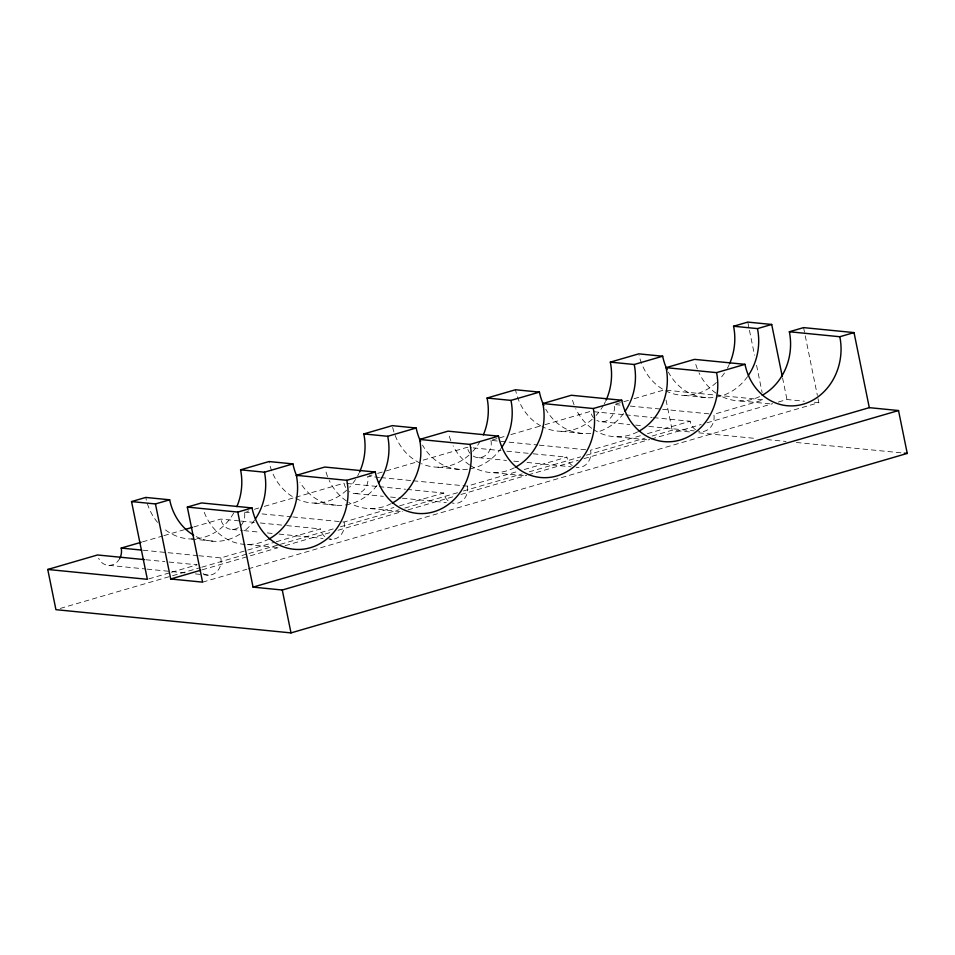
<?xml version="1.0" encoding="UTF-8"?>
<svg xmlns="http://www.w3.org/2000/svg" width="955" height="955" viewBox="0 0 955 955"><rect width="100%" height="100%" fill="white"/><g stroke="black" fill="none" stroke-linecap="round" stroke-linejoin="round"><path stroke-width="0.72" stroke-dasharray="4.78 3.58" d="M142.558 541.855L162.469 536.065M163.89 535.648L183.802 529.846M193.758 526.945L220.772 519.078L239.812 520.964M240.911 525.513A13.859 12.14 -84.4 0 0 244.48 512.178L248.742 510.937M254.436 509.278L258.698 508.036M264.38 506.377L294.247 497.674A55.426 48.574 -84.4 0 1 269.012 461.54M295.668 497.269L344.027 483.182A13.859 12.14 -84.4 0 0 346.283 488.53M369.143 475.865L371.996 475.041M377.679 473.382L384.793 471.316M386.214 470.899L417.502 461.79M423.184 460.131L467.27 447.286L471.663 447.728M492.398 439.969L498.08 438.309M499.513 437.903L505.195 436.244M510.889 434.585L543.598 425.059M545.019 424.653L590.524 411.39A13.859 12.14 -84.4 0 0 593.473 417.633M628.45 400.348L614.22 404.49A13.859 12.14 -84.4 0 1 609.851 418.636A13.859 12.14 -84.4 0 1 596.839 420.427M634.132 398.689L664 389.998L763.606 399.835L713.827 414.327A13.859 12.14 -84.4 0 1 698.415 431.111M148.777 578.897L170.109 572.678M171.53 572.272L197.136 564.811L166.373 561.779M198.855 555.738L220.832 557.911L274.873 542.177M276.293 541.76L320.379 528.915A13.859 12.14 -84.4 0 0 325.774 537.39M292.815 516.953L344.087 522.015L393.854 507.523M399.548 505.864L443.633 493.019A13.859 12.14 -84.4 0 0 449.029 501.494M462.936 485.689L467.329 486.119L518.529 471.209M524.211 469.55L566.876 457.135A13.859 12.14 -84.4 0 0 572.284 465.598M640.351 435.731L590.584 450.223A13.859 12.14 -84.4 0 1 576.187 467.282M647.466 433.654L690.131 421.239A13.859 12.14 -84.4 0 0 695.527 429.702M60.225 608.431L200.347 567.616M201.768 567.198L247.524 553.876M248.957 553.458L278.979 544.72M280.412 544.302L334.739 528.473M340.458 526.814L399.083 509.743M404.801 508.072L457.708 492.661M463.426 491.001L522.051 473.931M529.201 471.842L580.676 456.848M586.394 455.189L645.019 438.118M652.158 436.029L672.177 430.204L691.396 432.102M202.174 569.825L277.953 547.764M285.103 545.675L330.86 532.353M337.998 530.276L402.342 511.534M408.06 509.863L455.249 496.123M460.967 494.463L526.742 475.304M528.175 474.886L578.217 460.31M583.935 458.651L649.698 439.491M651.131 439.073L701.173 424.498M706.891 422.838L772.667 403.679M778.385 402.019L786.968 399.512L804.349 401.231M202.591 582.144L246.915 569.228M248.348 568.81L818.841 402.664L817.659 396.886M814.496 402.234L818.841 402.664M684.437 395.406L708.335 397.769M740.209 400.909L772.87 404.144M615.689 404.634L620.082 405.075M630.336 406.078L661.099 409.122M662.567 409.265L710.902 414.04M593.449 411.689L624.212 414.721M625.68 414.864L652.05 417.466M653.507 417.622L690.131 421.239M601.937 421.788L629.775 424.533M635.636 425.106L642.954 425.835M648.815 426.408L694.225 430.896M698.797 432.83L754.975 438.381M766.793 439.551L786.025 441.449M796.363 442.475L902.809 452.992M561.182 431.302L585.093 433.666M616.966 436.805L649.615 440.04M492.446 440.53L537.844 445.018M539.312 445.161L587.647 449.936M473.131 447.871L500.969 450.617M506.819 451.202L531.72 453.661M533.188 453.804L566.876 457.135M478.694 457.672L506.52 460.429M513.85 461.146L521.167 461.874M527.029 462.447L570.971 466.792M437.927 467.198L461.838 469.562M493.711 472.701L526.372 475.936M379.445 477.44L367.723 476.282A13.859 12.14 -84.4 0 1 362.924 490.798A13.859 12.14 -84.4 0 1 349.423 491.646M380.914 477.584L411.665 480.628M413.133 480.771L461.468 485.546M346.952 483.469L377.714 486.513M379.183 486.656L405.541 489.258M407.009 489.402L443.633 493.019M355.439 493.568L383.277 496.325M390.595 497.042L400.849 498.056M402.318 498.2L446.26 502.545M314.684 503.094L338.583 505.446M370.456 508.597L401.637 511.677M244.48 512.178L250.329 512.751M262.052 513.909L291.347 516.81M241.281 521.108L254.46 522.409M260.321 522.982L285.223 525.441M286.691 525.596L320.379 528.915M232.196 529.464L242.451 530.479M243.907 530.622L260.023 532.221M267.352 532.938L273.202 533.523M279.063 534.096L323.005 538.441M328.866 539.014L331.803 539.312M191.43 538.978L215.341 541.342M247.214 544.493L278.382 547.573M143.202 550.247L197.399 555.595M145.864 559.749L164.905 561.636M108.942 565.36L145.566 568.977M147.022 569.12L186.571 573.036M195.369 573.895L208.548 575.197M803.573 327.613L817.373 395.454M782.563 377.87L786.968 399.512M747.789 322.098L754.522 355.212M756.575 365.288L762.138 392.636M666.041 400.05L672.177 430.204M467.329 486.119A13.859 12.14 -84.4 0 1 451.918 502.903M490.977 440.386A13.859 12.14 -84.4 0 1 486.179 454.902A13.859 12.14 -84.4 0 1 472.677 455.75M470.23 453.53A13.859 12.14 -84.4 0 1 467.27 447.286M344.087 522.015A13.859 12.14 -84.4 0 1 329.69 539.074M220.832 557.911A13.859 12.14 -84.4 0 1 216.033 572.427A13.859 12.14 -84.4 0 1 202.532 573.275M238.32 527.685A13.859 12.14 -84.4 0 1 220.772 519.078M119.685 558.556A13.859 12.14 -84.4 0 1 98.628 558.329M269.226 538.847A55.426 48.574 -84.4 0 1 203.833 511.164M759.607 396.6A55.426 48.574 -84.4 0 1 718.566 394.773M716.143 393.233A55.426 48.574 -84.4 0 1 698.976 372.772M697.329 368.917A55.426 48.574 -84.4 0 1 695.168 362.136M391.18 503.631A55.426 48.574 -84.4 0 1 348.814 502.461M346.39 500.909A55.426 48.574 -84.4 0 1 329.224 480.449M327.577 476.605A55.426 48.574 -84.4 0 1 325.428 469.824M514.423 467.747A55.426 48.574 -84.4 0 1 470.839 465.813M469.633 465.013A55.426 48.574 -84.4 0 1 453.088 445.806M450.832 440.709A55.426 48.574 -84.4 0 1 448.671 433.928M637.677 431.851A55.426 48.574 -84.4 0 1 592.888 429.117M591.706 428.294A55.426 48.574 -84.4 0 1 575.734 408.668M574.074 404.813A55.426 48.574 -84.4 0 1 571.926 398.032M254.579 520.117A55.426 48.574 -84.4 0 1 243.167 531.923M239.872 534.203A55.426 48.574 -84.4 0 1 196.217 536.603M747.586 376.533A55.426 48.574 -84.4 0 1 668.345 372.092M376.998 485.355A55.426 48.574 -84.4 0 1 299.966 482.191M623.508 413.563A55.426 48.574 -84.4 0 1 597.723 431.911M590.739 433.355A55.426 48.574 -84.4 0 1 545.771 409.206M501.077 448.325A55.426 48.574 -84.4 0 1 468.905 469.048M467.484 469.239A55.426 48.574 -84.4 0 1 422.516 445.102M729.286 364.38A55.426 48.574 -84.4 0 1 727.4 368.188M724.475 373.011A55.426 48.574 -84.4 0 1 720.225 378.55M716.429 382.478A55.426 48.574 -84.4 0 1 642.07 364.714M641.545 363.401A55.426 48.574 -84.4 0 1 639.062 355.236M233.712 513.002A55.426 48.574 -84.4 0 1 162.744 527.709M157.563 522.385A55.426 48.574 -84.4 0 1 145.757 497.436M480.21 441.21A55.426 48.574 -84.4 0 1 472.809 451.357M468.917 455.189A55.426 48.574 -84.4 0 1 421.418 463.676M420.105 463.08A55.426 48.574 -84.4 0 1 392.266 425.644M358.937 473.358A55.426 48.574 -84.4 0 1 357.648 475.877M355.499 479.517A55.426 48.574 -84.4 0 1 349.566 487.253M346.677 490.166A55.426 48.574 -84.4 0 1 295.561 498.343M605.434 401.566A55.426 48.574 -84.4 0 1 604.145 404.084M603.465 405.314A55.426 48.574 -84.4 0 1 596.063 415.473M592.172 419.293A55.426 48.574 -84.4 0 1 542.07 426.551M540.793 425.882A55.426 48.574 -84.4 0 1 515.509 389.747"/><path stroke-width="1.43" d="M131.539 501.578L155.45 503.942L170.718 578.993L202.591 582.144L187.323 507.081L237.783 512.071L253.063 587.122L869.301 407.654L898.524 410.543L907.25 453.422L291 632.902L55.927 609.672L47.75 569.467L147.357 579.315L131.539 501.578L145.757 497.436L169.668 499.799A55.426 48.574 -84.4 0 0 193.698 535.206M236.864 506.639A55.426 48.574 -84.4 0 0 240.565 469.824L269.012 461.54L292.922 463.903A55.426 48.574 -84.4 0 0 296.778 476.044M359.534 472.068A55.426 48.574 -84.4 0 0 363.819 433.928L392.266 425.644L416.165 428.007A55.426 48.574 -84.4 0 0 420.606 441.413M483.361 434.859A55.426 48.574 -84.4 0 0 487.074 398.032L515.509 389.747L539.42 392.111A55.426 48.574 -84.4 0 0 543.861 405.517M606.043 400.276A55.426 48.574 -84.4 0 0 610.317 362.136L638.764 353.851L662.663 356.215A55.426 48.574 -84.4 0 0 667.103 369.621M729.871 363.067A55.426 48.574 -84.4 0 0 733.571 326.24L747.789 322.098L771.7 324.461L782.264 376.425M155.45 503.942L169.668 499.799M240.565 469.824L264.475 472.188L292.922 463.903M363.819 433.928L387.73 436.292L416.165 428.007M487.074 398.032L510.973 400.396L539.42 392.111M610.317 362.136L634.227 364.5L662.663 356.215M733.571 326.24L757.47 328.604L771.7 324.461M187.323 507.081L201.541 502.939L252.013 507.929A55.426 48.574 -84.4 0 0 310.315 547.728A55.426 48.574 -84.4 0 0 346.82 480.317L375.255 472.033A55.426 48.574 -84.4 0 0 433.57 511.844A55.426 48.574 -84.4 0 0 470.063 444.421L498.51 436.137A55.426 48.574 -84.4 0 0 556.825 475.948A55.426 48.574 -84.4 0 0 593.318 408.525L621.753 400.24A55.426 48.574 -84.4 0 0 680.067 440.052A55.426 48.574 -84.4 0 0 716.56 372.629L745.007 364.344A55.426 48.574 -84.4 0 0 803.322 404.156A55.426 48.574 -84.4 0 0 839.815 336.733L854.033 332.591L869.301 407.654M269.226 538.847A55.426 48.574 -84.4 0 0 296.348 475.327L324.796 467.043L375.255 472.033M392.481 502.951A55.426 48.574 -84.4 0 0 419.603 439.431L448.038 431.159L498.51 436.137M515.724 467.055A55.426 48.574 -84.4 0 0 542.846 403.547L571.293 395.263L621.753 400.24M638.979 431.159A55.426 48.574 -84.4 0 0 666.101 367.651L694.536 359.367L745.007 364.344M762.221 395.263A55.426 48.574 -84.4 0 0 789.343 331.755L803.573 327.613L854.033 332.591M237.783 512.071L252.013 507.929M47.75 569.467L97.529 554.974L144.396 559.606M119.685 558.556A13.859 12.14 -84.4 0 0 121.225 548.075L141.137 542.273M185.222 529.428L192.337 527.363M170.718 578.993L200.741 570.242M253.063 587.122L282.274 590.011L898.524 410.543M789.343 331.755L839.815 336.733M666.101 367.651L716.56 372.629M542.846 403.547L593.318 408.525M904.29 453.136L907.25 453.422M419.603 439.431L470.063 444.421M296.348 475.327L346.82 480.317M121.225 548.075L141.734 550.092M282.274 590.011L291 632.902M264.475 472.188A55.426 48.574 -84.4 0 1 255.379 518.959M387.73 436.292A55.426 48.574 -84.4 0 1 378.634 483.063M757.47 328.604A55.426 48.574 -84.4 0 1 748.386 375.375M634.227 364.5A55.426 48.574 -84.4 0 1 625.131 411.271M510.973 400.396A55.426 48.574 -84.4 0 1 501.888 447.167"/></g></svg>
